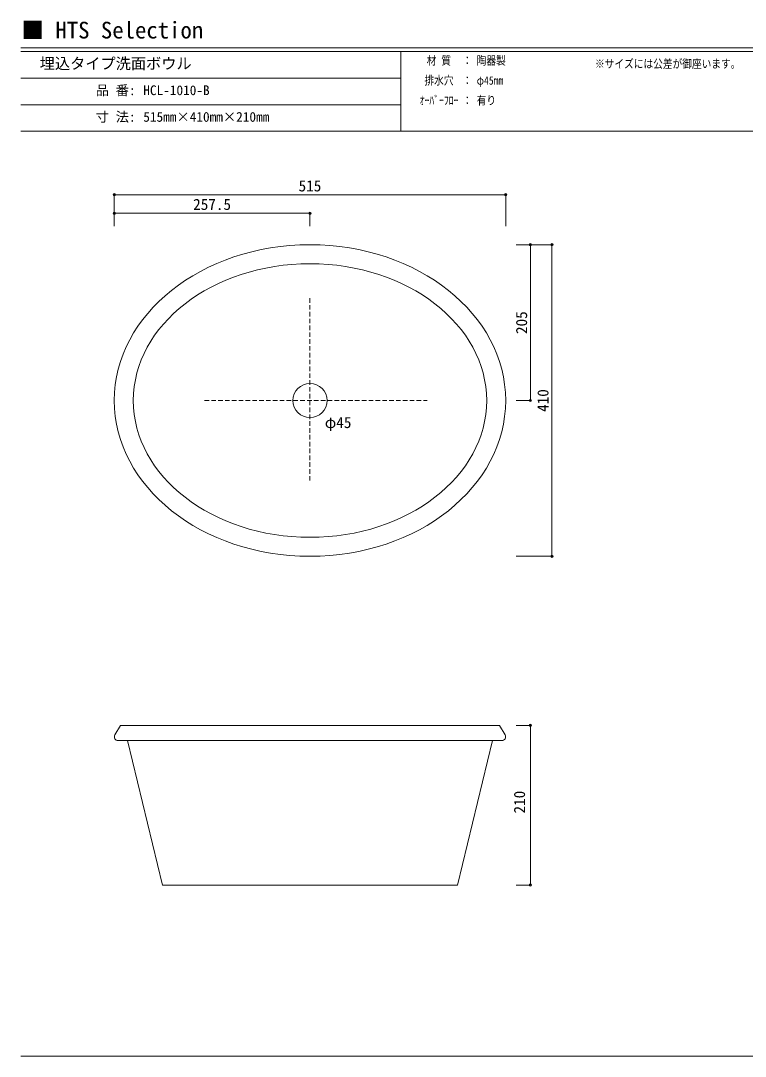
# Model space of a CAD drawing. Units: millimetres, scale not verified. Extents: x -1002 to 1002, y -687 to 676.
# Drawn here: x -1002 to -49, y -687 to 676 of the extents above; entities that cross this region are included whole.
import ezdxf
from ezdxf.enums import TextEntityAlignment as Align

# ---------------------------------------------------------------- set-up
doc = ezdxf.new("R2010")
doc.units = ezdxf.units.MM
doc.header["$LTSCALE"] = 5
doc.header["$PDMODE"] = 32
doc.header["$PDSIZE"] = 3
doc.linetypes.add('DASHED1', pattern=[1.8, 1.2, -0.6])
doc.layers.add('F-0', color=7, linetype='Continuous', lineweight=15)
doc.styles.add('ＭＳ ゴシック', font='')
doc.styles.get('ＭＳ ゴシック').set_extended_font_data('MS Gothic')

msp = doc.modelspace()

# ---------------------------------------------------------------- linework, layer by layer
at = {"layer": 'F-0'}
for p, q in [((1002.034, 640.036), (-1002.086, 640.036)), ((1002.034, 635.036), (-1002.086, 635.036)), ((-502.086, 635.036), (-502.086, 530.036)), ((-502.086, 600.036), (-1002.086, 600.036)), ((-502.086, 565.036), (-1002.086, 565.036)), ((1002.034, 530.036), (-1002.086, 530.036)), ((-878.119, -264.181), (-870.765, -251.617)), ((-870.765, -251.617), (-621.423, -251.617)), ((-372.152, -251.617), (-621.494, -251.617)), ((-364.798, -264.181), (-372.152, -251.617)), ((-873.803, -271.707), (-870.117, -271.707)), ((-372.8, -271.707), (-870.117, -271.707)), ((-861.635, -271.707), (-815.436, -461.707)), ((-381.282, -271.707), (-427.481, -461.707)), ((-369.114, -271.707), (-372.8, -271.707)), ((-815.436, -461.707), (-621.423, -461.707)), ((-427.481, -461.707), (-621.494, -461.707)), ((-1002.086, -687.064), (1002.034, -687.064))]:
    msp.add_line(p, q, dxfattribs=at)
at = {"layer": 'F-0', "color": 4, "lineweight": 9}
for p, q in [((-878.923, 446.574), (-363.923, 446.574)), ((-878.923, 446.574), (-878.923, 405.407)), ((-363.923, 446.574), (-363.923, 405.407)), ((-878.923, 422.179), (-621.423, 422.179)), ((-878.923, 422.179), (-878.923, 405.407)), ((-621.423, 422.179), (-621.423, 405.407)), ((-331.324, 380.812), (-350.334, 380.812)), ((-303.117, 380.812), (-350.334, 380.812)), ((-331.324, 380.812), (-331.324, 175.812)), ((-303.117, 380.812), (-303.117, -29.188)), ((-331.324, 175.812), (-350.334, 175.812)), ((-303.117, -29.188), (-350.334, -29.188)), ((-331.324, -251.617), (-350.334, -251.617)), ((-331.324, -251.617), (-331.324, -461.707)), ((-331.324, -461.707), (-350.334, -461.707))]:
    msp.add_line(p, q, dxfattribs=at)
at = {"layer": 'F-0', "color": 4, "linetype": 'DASHED1', "lineweight": 9}
for p, q in [((-621.423, 310.494), (-621.423, 69.249)), ((-760.212, 175.812), (-467.164, 175.812))]:
    msp.add_line(p, q, dxfattribs=at)
at = {"layer": 'F-0'}
msp.add_circle((-621.423, 175.812), 22.5, dxfattribs=at)
for centre, start, end in [((-873.803, -266.707), 149.66079, 270), ((-369.114, -266.707), 270, 30.33921)]:
    msp.add_arc(centre, 5, start, end, dxfattribs=at)
for major_axis, ratio in [((257.5, 0), 0.7961), ((232.5, 0), 0.7742)]:
    msp.add_ellipse((-621.423, 175.812), major_axis=major_axis, ratio=ratio, dxfattribs=at)
at = {"layer": 'F-0', "color": 6}
for p in [(-878.923, 446.574), (-363.923, 446.574), (-878.923, 422.179), (-621.423, 422.179), (-331.324, 380.812), (-303.117, 380.812), (-331.324, 175.812), (-303.117, -29.188), (-331.324, -251.617), (-331.324, -461.707)]:
    msp.add_point(p, dxfattribs=at)

# ---------------------------------------------------------------- texts
at = {"layer": 'F-0', "style": 'ＭＳ ゴシック'}
for s, height, p in [('■ HTS Selection', 21.99, (-1001.367, 645.583)), ('埋込タイプ洗面ボウル', 14.66, (-977.086, 607.536)), ('品 番:', 12.83, (-903.336, 573.786)), ('HCL-1010-B', 12.83, (-840.774, 573.786)), ('寸 法:', 12.83, (-903.336, 538.786)), ('515mm×410mm×210mm', 12.83, (-840.774, 538.786)), ('515', 14.66, (-636.423, 446.574)), ('257.5', 14.66, (-775.173, 422.179)), ('φ45', 14.66, (-601.958, 135.173))]:
    msp.add_text(s, height=height, dxfattribs=at).set_placement(p, align=Align.BOTTOM_LEFT)
at = {"layer": 'F-0', "style": 'ＭＳ ゴシック', "width": 0.85}
for s, p in [('材 質', (-467.711, 614.411)), ('：', (-420.836, 614.411)), ('陶器製', (-402.086, 614.411)), ('※サイズには公差が御座います。', (-246.359, 610.036)), ('排水穴', (-470.836, 588.161)), ('：', (-420.836, 588.161)), ('φ45mm', (-402.086, 588.161)), ('ｵｰﾊﾞｰﾌﾛｰ', (-477.086, 561.911)), ('：', (-420.836, 561.911)), ('有り', (-402.086, 561.911))]:
    msp.add_text(s, height=11, dxfattribs=at).set_placement(p, align=Align.BOTTOM_LEFT)
at = {"layer": 'F-0', "style": 'ＭＳ ゴシック'}
for s, p in [('205', (-331.324, 263.312)), ('410', (-303.117, 160.812)), ('210', (-334.045, -367.607))]:
    msp.add_text(s, height=14.66, rotation=90, dxfattribs=at).set_placement(p, align=Align.BOTTOM_LEFT)

doc.saveas('drawing.dxf')
